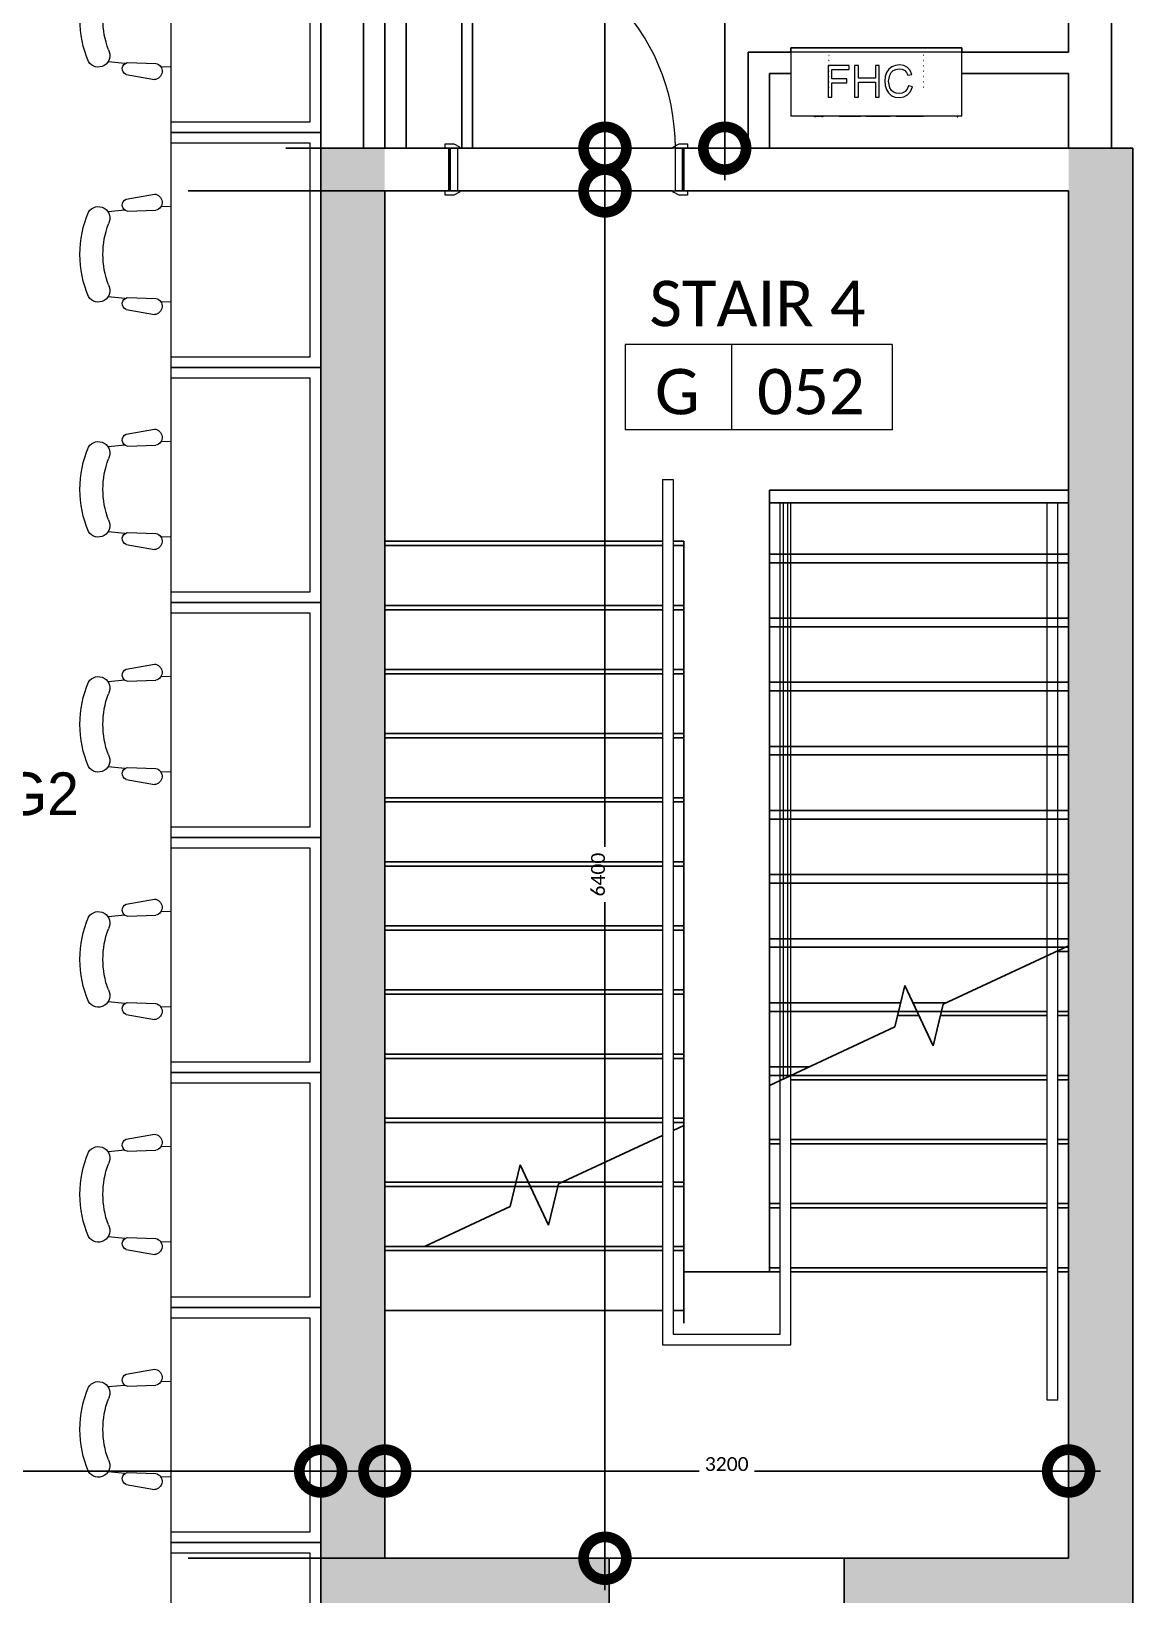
# Model space of a CAD drawing. Header units: metres. Extents: x 22.6 to 101.3, y 9.4 to 67.4.
# Drawn here: x 86.24 to 91.39, y 40.58 to 47.89 of the extents above; entities that cross this region are included whole.
import ezdxf

# ---------------------------------------------------------------- set-up
doc = ezdxf.new("R2010")
doc.units = ezdxf.units.M
doc.linetypes.add('ECG_Line-Ptrn-Sold', pattern=[9144.001, 9144, -0.001])
doc.layers.add('00', color=252, linetype='Continuous')
doc.layers.add('HVAC', color=1, linetype='Continuous')
for name, color, linetype, lineweight in [('03-A-XR-GF$0$A-FURN', 55, 'Continuous', 5), ('A-DIM', 7, 'Continuous', 5), ('A-DOOR', 5, 'Continuous', 5), ('A-FLOR-HRAL', 1, 'Continuous', 9), ('A-STAIR', 1, 'ECG_Line-Ptrn-Sold', 13), ('A-TEXT', 7, 'ECG_Line-Ptrn-Sold', 13), ('M-EQPT', 1, 'Continuous', 9)]:
    doc.layers.add(name, color=color, linetype=linetype, lineweight=lineweight)
doc.styles.add('Calibri', font='calibri.ttf', dxfattribs={"height": 0.212639})
doc.dimstyles.new('ECG_Dimn-Detl-100', dxfattribs={"dimscale": 0.3048, "dimtxt": 0.25, "dimasz": 1.312336, "dimexe": 0.492126, "dimexo": 0.0625, "dimgap": 0, "dimtad": 1, "dimdec": 0, "dimlfac": 1000, "dimzin": 0, "dimdsep": 46, "dimtxsty": 'Calibri', "dimblk1": 'DOTSMALL', "dimblk2": 'DOTSMALL', "dimsah": 1, "dimcen": 0.09, "dimdle": 0.492126, "dimazin": 0, "dimtfac": 1, "dimtdec": 4, "dimtix": 1, "dimtmove": 0, "dimatfit": 3, "dimfxl": 0.492126, "dimfxlon": 1, "dimtvp": 1, "dimtolj": 1, "dimtzin": 0, "dimarcsym": 2})
doc.dimstyles.new('ECG_Dimn-Detl-100_1', dxfattribs={"dimscale": 0.3048, "dimtxt": 0.25, "dimasz": 1.312336, "dimexe": 0.492126, "dimexo": 0.0625, "dimgap": 0, "dimtad": 1, "dimdec": 0, "dimlfac": 1000, "dimzin": 0, "dimdsep": 46, "dimtxsty": 'Calibri', "dimblk1": 'DOTSMALL', "dimblk2": 'DOTSMALL', "dimsah": 1, "dimcen": 0.09, "dimdle": 0.492126, "dimazin": 0, "dimtfac": 1, "dimtdec": 4, "dimtix": 1, "dimtmove": 2, "dimatfit": 3, "dimfxl": 0.492126, "dimfxlon": 1, "dimtvp": 1, "dimtolj": 1, "dimtzin": 0, "dimarcsym": 2})

# ---------------------------------------------------------------- blocks, each defined once
blk = doc.blocks.new('ECG_ Door-Single Leaf-Gnrc - 1100x2200 mm-2522173-GROUND FLOOR PLAN')
at = {"layer": 'A-DOOR'}
for p, q in [((-0.567, 0.12), (-0.527, 0.12)), ((-0.567, 0.1), (-0.567, 0.12)), ((-0.497, 0.1), (-0.55, 0.1)), ((-0.542, 0.1), (-0.51, 0.1)), ((-0.542, -0.1), (-0.542, 0.1)), ((-0.527, 0.12), (-0.501, 0.106)), ((-0.51, 0.1), (-0.51, -0.1)), ((0.55, 0.1), (0.497, 0.1)), ((0.501, 0.106), (0.527, 0.12)), ((0.51, 0.1), (0.542, 0.1)), ((0.51, -0.1), (0.51, 0.1)), ((0.527, 0.12), (0.567, 0.12)), ((0.542, 0.1), (0.542, -0.1)), ((0.567, 0.12), (0.567, 0.1)), ((-0.567, -0.12), (-0.567, -0.1)), ((-0.527, -0.12), (-0.567, -0.12)), ((-0.55, -0.1), (-0.497, -0.1)), ((-0.51, -0.1), (-0.542, -0.1)), ((-0.501, -0.106), (-0.527, -0.12)), ((0.44, -0.1), (0.49, -0.1)), ((0.44, -1.1), (0.44, -0.1)), ((0.44, -0.1), (0.44, -1.1)), ((0.49, -0.1), (0.44, -0.1)), ((0.49, -0.1), (0.49, -1.1)), ((0.49, -1.1), (0.49, -0.1)), ((0.497, -0.1), (0.55, -0.1)), ((0.527, -0.12), (0.501, -0.106)), ((0.542, -0.1), (0.51, -0.1)), ((0.567, -0.12), (0.527, -0.12)), ((0.567, -0.1), (0.567, -0.12)), ((0.49, -1.1), (0.44, -1.1)), ((0.44, -1.1), (0.49, -1.1))]:
    blk.add_line(p, q, dxfattribs=at)
for centre, radius, start, end in [((-0.505, 0.099), 0.00806, 7.12502, 60.25512), ((0.505, 0.099), 0.00806, 119.74488, 172.87498), ((0.49, -0.1), 1, 180, 270), ((-0.505, -0.099), 0.00806, 299.74488, 352.87498), ((0.505, -0.099), 0.00806, 187.12502, 240.25512)]:
    blk.add_arc(centre, radius, start, end, dxfattribs=at)
blk = doc.blocks.new('ECG_Hose Reel Cabinet-New - ECG_Hose Reel Cabinet-New-2518880-GROUND FLOOR PLAN')
at = {"layer": 'M-EQPT'}
for p, q in [((-0.31, 0.02), (0.49, 0.02)), ((-0.31, 0), (-0.31, 0.02)), ((-0.31, 0.02), (-0.31, -0.3)), ((0.49, 0.02), (-0.31, 0.02)), ((0.49, 0), (-0.31, 0)), ((0.49, 0.02), (0.49, 0)), ((0.49, -0.3), (0.49, 0.02)), ((-0.0367, -0.0627), (-0.1359, -0.0627)), ((-0.1359, -0.0627), (-0.1359, -0.2104)), ((-0.1325, -0.0395), (-0.133, -0.0395)), ((-0.1325, -0.0645), (-0.133, -0.0645)), ((-0.1328, -0.0146), (-0.1323, -0.0146)), ((-0.1328, -0.0396), (-0.1323, -0.0396)), ((-0.1328, -0.0646), (-0.1323, -0.0646)), ((-0.1318, -0.0145), (-0.1313, -0.0145)), ((-0.1318, -0.0395), (-0.1313, -0.0395)), ((-0.1318, -0.0395), (-0.1313, -0.0395)), ((-0.1318, -0.0645), (-0.1313, -0.0645)), ((-0.1318, -0.0645), (-0.1313, -0.0645)), ((-0.0367, -0.0812), (-0.0367, -0.0627)), ((0.0071, -0.0627), (-0.0113, -0.0627)), ((-0.0113, -0.0627), (-0.0113, -0.2104)), ((0.0071, -0.1227), (0.0071, -0.0627)), ((0.1041, -0.0627), (0.0856, -0.0627)), ((0.0856, -0.0627), (0.0856, -0.1227)), ((0.1041, -0.2104), (0.1041, -0.0627)), ((0.1631, -0.0693), (0.1488, -0.0803)), ((0.18, -0.0627), (0.1631, -0.0693)), ((0.1985, -0.0604), (0.18, -0.0627)), ((0.2188, -0.0633), (0.1985, -0.0604)), ((0.2355, -0.0719), (0.2188, -0.0633)), ((0.2482, -0.0858), (0.2355, -0.0719)), ((0.3118, -0.0145), (0.3113, -0.0145)), ((0.3118, -0.0395), (0.3113, -0.0395)), ((0.3118, -0.0395), (0.3113, -0.0395)), ((0.3118, -0.0645), (0.3113, -0.0645)), ((0.3118, -0.0645), (0.3113, -0.0645)), ((0.3128, -0.0395), (0.3123, -0.0395)), ((0.3128, -0.0645), (0.3123, -0.0645)), ((0.3125, -0.0146), (0.313, -0.0146)), ((0.3125, -0.0396), (0.313, -0.0396)), ((0.3125, -0.0646), (0.313, -0.0646)), ((-0.1325, -0.0895), (-0.133, -0.0895)), ((-0.1325, -0.1145), (-0.133, -0.1145)), ((-0.1325, -0.1395), (-0.133, -0.1395)), ((-0.1328, -0.0896), (-0.1323, -0.0896)), ((-0.1328, -0.1146), (-0.1323, -0.1146)), ((-0.1328, -0.1396), (-0.1323, -0.1396)), ((-0.1318, -0.0895), (-0.1313, -0.0895)), ((-0.1318, -0.0895), (-0.1313, -0.0895)), ((-0.1318, -0.1145), (-0.1313, -0.1145)), ((-0.1318, -0.1145), (-0.1313, -0.1145)), ((-0.1318, -0.1395), (-0.1313, -0.1395)), ((-0.1318, -0.1395), (-0.1313, -0.1395)), ((-0.1175, -0.1251), (-0.1175, -0.0812)), ((-0.1175, -0.0812), (-0.0367, -0.0812)), ((-0.0482, -0.1251), (-0.1175, -0.1251)), ((-0.1175, -0.2104), (-0.1175, -0.1435)), ((-0.1175, -0.1435), (-0.0482, -0.1435)), ((-0.0482, -0.1435), (-0.0482, -0.1251)), ((0.0856, -0.1227), (0.0071, -0.1227)), ((0.0071, -0.2104), (0.0071, -0.1412)), ((0.0071, -0.1412), (0.0856, -0.1412)), ((0.0856, -0.1412), (0.0856, -0.2104)), ((0.1316, -0.1139), (0.1295, -0.1355)), ((0.1295, -0.1355), (0.1314, -0.1559)), ((0.1382, -0.0953), (0.1316, -0.1139)), ((0.1488, -0.0803), (0.1382, -0.0953)), ((0.1479, -0.1354), (0.1526, -0.108)), ((0.1535, -0.1672), (0.1479, -0.1354)), ((0.1526, -0.108), (0.1591, -0.096)), ((0.1591, -0.096), (0.1689, -0.0868)), ((0.1689, -0.0868), (0.182, -0.0809)), ((0.182, -0.0809), (0.1978, -0.0789)), ((0.1978, -0.0789), (0.2116, -0.0807)), ((0.2116, -0.0807), (0.2228, -0.086)), ((0.2228, -0.086), (0.2315, -0.0953)), ((0.2315, -0.0953), (0.2379, -0.1087)), ((0.2379, -0.1087), (0.2564, -0.1043)), ((0.2564, -0.1043), (0.2482, -0.0858)), ((0.3118, -0.0895), (0.3113, -0.0895)), ((0.3118, -0.0895), (0.3113, -0.0895)), ((0.3118, -0.1145), (0.3113, -0.1145)), ((0.3118, -0.1145), (0.3113, -0.1145)), ((0.3118, -0.1395), (0.3113, -0.1395)), ((0.3118, -0.1395), (0.3113, -0.1395)), ((0.3128, -0.0895), (0.3123, -0.0895)), ((0.3128, -0.1145), (0.3123, -0.1145)), ((0.3128, -0.1395), (0.3123, -0.1395)), ((0.3125, -0.0896), (0.313, -0.0896)), ((0.3125, -0.1146), (0.313, -0.1146)), ((0.3125, -0.1396), (0.313, -0.1396)), ((-0.1359, -0.2104), (-0.1175, -0.2104)), ((-0.1325, -0.1645), (-0.133, -0.1645)), ((-0.1318, -0.1645), (-0.1313, -0.1645)), ((-0.0113, -0.2104), (0.0071, -0.2104)), ((0.0856, -0.2104), (0.1041, -0.2104)), ((0.1314, -0.1559), (0.1372, -0.175)), ((0.1372, -0.175), (0.1467, -0.1912)), ((0.1467, -0.1912), (0.1597, -0.203)), ((0.1606, -0.1791), (0.1535, -0.1672)), ((0.1597, -0.203), (0.1767, -0.2103)), ((0.1708, -0.1876), (0.1606, -0.1791)), ((0.1831, -0.1926), (0.1708, -0.1876)), ((0.1767, -0.2103), (0.1981, -0.2127)), ((0.1963, -0.1943), (0.1831, -0.1926)), ((0.2117, -0.192), (0.1963, -0.1943)), ((0.1981, -0.2127), (0.2192, -0.2095)), ((0.2246, -0.1851), (0.2117, -0.192)), ((0.2192, -0.2095), (0.2368, -0.1999)), ((0.2343, -0.1737), (0.2246, -0.1851)), ((0.2402, -0.1579), (0.2343, -0.1737)), ((0.2368, -0.1999), (0.2502, -0.1842)), ((0.2587, -0.1627), (0.2402, -0.1579)), ((0.2502, -0.1842), (0.2587, -0.1627)), ((0.3118, -0.1645), (0.3113, -0.1645)), ((0.3128, -0.1645), (0.3123, -0.1645)), ((0.49, -0.3), (-0.31, -0.3)), ((-0.2016, -0.3), (-0.2016, -0.302)), ((-0.198, -0.302), (-0.2016, -0.302)), ((-0.1902, -0.302), (-0.198, -0.302)), ((-0.198, -0.302), (-0.1925, -0.302)), ((-0.1916, -0.302), (-0.1916, -0.3)), ((-0.1902, -0.302), (-0.1916, -0.302)), ((-0.1679, -0.302), (-0.1902, -0.302)), ((-0.1666, -0.302), (-0.1679, -0.302)), ((-0.1601, -0.302), (-0.1679, -0.302)), ((-0.1666, -0.3), (-0.1666, -0.302)), ((-0.1656, -0.302), (-0.1601, -0.302)), ((-0.1566, -0.302), (-0.1601, -0.302)), ((-0.1566, -0.302), (-0.1566, -0.3)), ((-0.0838, -0.3), (-0.0838, -0.302)), ((0.0154, -0.302), (-0.0838, -0.302)), ((0.0154, -0.3), (0.0154, -0.302)), ((0.0408, -0.3), (0.0408, -0.302)), ((0.0592, -0.302), (0.0408, -0.302)), ((0.0592, -0.3), (0.0592, -0.302)), ((0.1377, -0.302), (0.0592, -0.302)), ((0.1377, -0.3), (0.1377, -0.302)), ((0.1562, -0.302), (0.1377, -0.302)), ((0.1562, -0.3), (0.1562, -0.302)), ((0.1815, -0.3), (0.1815, -0.302)), ((0.1837, -0.302), (0.1815, -0.302)), ((0.1835, -0.3), (0.1835, -0.302)), ((0.1837, -0.3), (0.1837, -0.302)), ((0.1903, -0.302), (0.1837, -0.302)), ((0.1903, -0.3), (0.1903, -0.302)), ((0.2009, -0.302), (0.1903, -0.302)), ((0.2009, -0.3), (0.2009, -0.302)), ((0.2151, -0.302), (0.2009, -0.302)), ((0.2151, -0.3), (0.2151, -0.302)), ((0.2321, -0.302), (0.2151, -0.302)), ((0.2321, -0.3), (0.2321, -0.302)), ((0.2506, -0.302), (0.2321, -0.302)), ((0.2506, -0.3), (0.2506, -0.302)), ((0.2709, -0.302), (0.2506, -0.302)), ((0.2709, -0.3), (0.2709, -0.302)), ((0.2876, -0.302), (0.2709, -0.302)), ((0.2876, -0.3), (0.2876, -0.302)), ((0.3003, -0.302), (0.2876, -0.302)), ((0.3003, -0.3), (0.3003, -0.302)), ((0.3085, -0.302), (0.3003, -0.302)), ((0.3085, -0.3), (0.3085, -0.302)), ((0.3108, -0.302), (0.3085, -0.302)), ((0.3108, -0.3), (0.3108, -0.302))]:
    blk.add_line(p, q, dxfattribs=at)
at = {"layer": 'M-EQPT', "flags": 128}
for points in [[(-0.1316, -0.0145), (-0.1319, -0.0145), (-0.132, -0.0145)], [(-0.1316, -0.0395), (-0.1319, -0.0395), (-0.132, -0.0395)], [(-0.1316, -0.0395), (-0.1319, -0.0395), (-0.132, -0.0395)], [(-0.1316, -0.0645), (-0.1319, -0.0645), (-0.132, -0.0645)], [(-0.1316, -0.0645), (-0.1319, -0.0645), (-0.132, -0.0645)], [(0.3116, -0.0145), (0.3119, -0.0145), (0.312, -0.0145)], [(0.3116, -0.0395), (0.3119, -0.0395), (0.312, -0.0395)], [(0.3116, -0.0395), (0.3119, -0.0395), (0.312, -0.0395)], [(0.3116, -0.0645), (0.3119, -0.0645), (0.312, -0.0645)], [(0.3116, -0.0645), (0.3119, -0.0645), (0.312, -0.0645)], [(-0.1316, -0.0895), (-0.1319, -0.0895), (-0.132, -0.0895)], [(-0.1316, -0.0895), (-0.1319, -0.0895), (-0.132, -0.0895)], [(-0.1316, -0.1145), (-0.1319, -0.1145), (-0.132, -0.1145)], [(-0.1316, -0.1145), (-0.1319, -0.1145), (-0.132, -0.1145)], [(-0.1316, -0.1395), (-0.1319, -0.1395), (-0.132, -0.1395)], [(-0.1316, -0.1395), (-0.1319, -0.1395), (-0.132, -0.1395)], [(0.3116, -0.0895), (0.3119, -0.0895), (0.312, -0.0895)], [(0.3116, -0.0895), (0.3119, -0.0895), (0.312, -0.0895)], [(0.3116, -0.1145), (0.3119, -0.1145), (0.312, -0.1145)], [(0.3116, -0.1145), (0.3119, -0.1145), (0.312, -0.1145)], [(0.3116, -0.1395), (0.3119, -0.1395), (0.312, -0.1395)], [(0.3116, -0.1395), (0.3119, -0.1395), (0.312, -0.1395)], [(0.312, -0.142), (0.312, -0.142), (0.312, -0.142)], [(-0.1316, -0.1645), (-0.1319, -0.1645), (-0.132, -0.1645)], [(0.3116, -0.1645), (0.3119, -0.1645), (0.312, -0.1645)]]:
    blk.add_lwpolyline(points, dxfattribs=at)
at = {"layer": 'M-EQPT'}
for start, end in [(180, 0), (225, 315)]:
    blk.add_arc((0.47, -0.3), 0.0025, start, end, dxfattribs=at)
blk = doc.blocks.new('Railing - Railing-3136357-GROUND FLOOR PLAN')
at = {"layer": 'A-FLOR-HRAL'}
for p, q in [((89.1935, 45.7973), (89.2435, 45.7973)), ((89.1935, 45.7973), (89.1935, 42.1394)), ((89.2435, 45.7973), (89.2435, 42.1394)), ((89.7943, 43.0077), (89.7443, 42.9844)), ((89.7943, 43.0077), (89.7443, 42.9844)), ((89.7943, 43.0077), (89.7443, 42.9844)), ((89.7943, 43.0077), (89.7443, 42.9844)), ((89.7943, 43.0077), (89.7443, 42.9844)), ((89.7943, 43.0077), (89.7443, 42.9844)), ((89.7443, 42.1223), (89.7443, 42.9844)), ((89.7943, 42.1223), (89.7943, 43.0077)), ((89.1935, 42.1394), (89.1935, 41.7469)), ((89.2435, 42.1394), (89.2435, 41.7969)), ((89.7443, 41.8473), (89.7443, 42.1223)), ((89.7943, 41.8473), (89.7943, 42.1223)), ((89.2435, 41.7969), (89.7443, 41.7969)), ((89.7443, 41.7969), (89.7443, 41.8473)), ((89.7943, 41.7469), (89.7943, 41.8473)), ((89.1935, 41.7469), (89.7943, 41.7469))]:
    blk.add_line(p, q, dxfattribs=at)
at = {"layer": 'A-STAIR'}
for p, q in [((89.7443, 45.6873), (89.7943, 45.6873)), ((89.7443, 45.3873), (89.7443, 45.6873)), ((89.7593, 45.6873), (89.7793, 45.6873)), ((89.7593, 45.3873), (89.7593, 45.6873)), ((89.7593, 45.6873), (89.7793, 45.6873)), ((89.7593, 45.3873), (89.7593, 45.6873)), ((89.7593, 45.6873), (89.7793, 45.6873)), ((89.7593, 45.3873), (89.7593, 45.6873)), ((89.7593, 45.6873), (89.7793, 45.6873)), ((89.7593, 45.3873), (89.7593, 45.6873)), ((89.7593, 45.6873), (89.7793, 45.6873)), ((89.7593, 45.3873), (89.7593, 45.6873)), ((89.7793, 45.3873), (89.7793, 45.6873)), ((89.7793, 45.3873), (89.7793, 45.6873)), ((89.7793, 45.3873), (89.7793, 45.6873)), ((89.7793, 45.3873), (89.7793, 45.6873)), ((89.7793, 45.3873), (89.7793, 45.6873)), ((89.7943, 45.3873), (89.7943, 45.6873)), ((89.7443, 42.9844), (89.7443, 45.3873)), ((89.7593, 42.9914), (89.7593, 45.3873)), ((89.7593, 42.9914), (89.7593, 45.3873)), ((89.7593, 42.9914), (89.7593, 45.3873)), ((89.7593, 42.9914), (89.7593, 45.3873)), ((89.7593, 42.9914), (89.7593, 45.3873)), ((89.7793, 43.0007), (89.7793, 45.3873)), ((89.7793, 43.0007), (89.7793, 45.3873)), ((89.7793, 43.0007), (89.7793, 45.3873)), ((89.7793, 43.0007), (89.7793, 45.3873)), ((89.7793, 43.0007), (89.7793, 45.3873)), ((89.7943, 43.0077), (89.7943, 45.3873))]:
    blk.add_line(p, q, dxfattribs=at)
blk = doc.blocks.new('Railing - Railing-3136380-GROUND FLOOR PLAN')
at = {"layer": 'A-FLOR-HRAL'}
for p, q in [((91.0435, 43.5902), (90.9935, 43.5669)), ((90.9935, 41.7873), (90.9935, 43.5669)), ((91.0435, 41.7873), (91.0435, 43.5902)), ((90.9935, 41.4873), (90.9935, 41.7873)), ((91.0435, 41.4873), (91.0435, 41.7873)), ((91.0435, 41.4873), (90.9935, 41.4873))]:
    blk.add_line(p, q, dxfattribs=at)
at = {"layer": 'A-STAIR'}
for p, q in [((90.9935, 45.6873), (91.0435, 45.6873)), ((90.9935, 45.3873), (90.9935, 45.6873)), ((91.0435, 45.3873), (91.0435, 45.6873)), ((90.9935, 43.5669), (90.9935, 45.3873)), ((91.0435, 43.5902), (91.0435, 45.3873))]:
    blk.add_line(p, q, dxfattribs=at)
blk = doc.blocks.new('B806-B02 - CALL CENTER - FURN GROUND FLOOR_dwg_03-A-XR-GF$0$chair-3478258-GROUND FLOOR PLAN')
at = {"layer": '03-A-XR-GF$0$A-FURN'}
for p, q in [((22.1929, -2.5592), (22.0606, -2.535)), ((21.9824, -2.5936), (22.0274, -2.5947)), ((22.1881, -2.6145), (22.0537, -2.6106)), ((22.1987, -2.611), (22.2776, -2.6185)), ((21.9824, -3.0405), (22.0274, -3.0395)), ((22.1881, -3.0196), (22.0537, -3.0235)), ((22.1987, -3.0232), (22.2776, -3.0157)), ((22.1929, -3.075), (22.0606, -3.0991))]:
    blk.add_line(p, q, dxfattribs=at)
for centre, radius, start, end in [((22.063, -2.5734), 0.0384, 93.51322, 255.99319), ((22.1819, -2.5861), 0.0291, 282.28269, 67.77652), ((22.3232, -2.6478), 0.0542, 31.26503, 209.68252), ((21.8984, -2.8171), 0.5108, 337.26107, 22.73893), ((21.8906, -2.8171), 0.411, 339.71341, 20.28659), ((22.3232, -2.9864), 0.0542, 150.31748, 328.73497), ((22.063, -3.0608), 0.0384, 104.00681, 266.48678), ((22.1819, -3.0481), 0.0291, 292.22348, 77.71731)]:
    blk.add_arc(centre, radius, start, end, dxfattribs=at)
blk = doc.blocks.new('B806-B02 - CALL CENTER - FURN GROUND FLOOR_dwg_03-A-XR-GF$0$UNIT130-V132-GROUND FLOOR PLAN')
at = {"layer": '03-A-XR-GF$0$A-FURN'}
for p, q in [((-0.725, -1.05), (-0.725, -0.25)), ((-0.025, -1.2), (-0.725, -1.2))]:
    blk.add_line(p, q, dxfattribs=at)
at = {"layer": '03-A-XR-GF$0$A-FURN', "flags": 128}
for points in [[(-0.725, -1.2), (-0.725, -0.1), (-0.025, -0.1)], [(-0.725, -1.15), (-0.075, -1.15), (-0.075, -0.15), (-0.725, -0.15)]]:
    blk.add_lwpolyline(points, dxfattribs=at)
at = {"extrusion": (0, 0, -1), "zscale": -1}
blk.add_blockref('B806-B02 - CALL CENTER - FURN GROUND FLOOR_dwg_03-A-XR-GF$0$chair-3478258-GROUND FLOOR PLAN', (-21.2574, 2.1469), dxfattribs=at)
blk = doc.blocks.new('B806-B02 - CALL CENTER - FURN GROUND FLOOR_dwg_03-A-XR-GF$0$UNIT130-V133-GROUND FLOOR PLAN')
at = {"layer": '03-A-XR-GF$0$A-FURN'}
for p, q in [((-0.725, -1.05), (-0.725, -0.25)), ((-0.025, -1.2), (-0.725, -1.2))]:
    blk.add_line(p, q, dxfattribs=at)
at = {"layer": '03-A-XR-GF$0$A-FURN', "flags": 128}
for points in [[(-0.725, -1.2), (-0.725, -0.1), (-0.025, -0.1)], [(-0.725, -1.15), (-0.075, -1.15), (-0.075, -0.15), (-0.725, -0.15)]]:
    blk.add_lwpolyline(points, dxfattribs=at)
at = {"extrusion": (0, 0, -1), "zscale": -1}
blk.add_blockref('B806-B02 - CALL CENTER - FURN GROUND FLOOR_dwg_03-A-XR-GF$0$chair-3478258-GROUND FLOOR PLAN', (-21.2574, 2.1469), dxfattribs=at)
blk = doc.blocks.new('B806-B02 - CALL CENTER - FURN GROUND FLOOR_dwg_03-A-XR-GF$0$UNIT130-V134-GROUND FLOOR PLAN')
at = {"layer": '03-A-XR-GF$0$A-FURN'}
for p, q in [((-0.725, -1.05), (-0.725, -0.25)), ((-0.025, -1.2), (-0.725, -1.2))]:
    blk.add_line(p, q, dxfattribs=at)
at = {"layer": '03-A-XR-GF$0$A-FURN', "flags": 128}
for points in [[(-0.725, -1.2), (-0.725, -0.1), (-0.025, -0.1)], [(-0.725, -1.15), (-0.075, -1.15), (-0.075, -0.15), (-0.725, -0.15)]]:
    blk.add_lwpolyline(points, dxfattribs=at)
at = {"extrusion": (0, 0, -1), "zscale": -1}
blk.add_blockref('B806-B02 - CALL CENTER - FURN GROUND FLOOR_dwg_03-A-XR-GF$0$chair-3478258-GROUND FLOOR PLAN', (-21.2574, 2.1469), dxfattribs=at)
blk = doc.blocks.new('B806-B02 - CALL CENTER - FURN GROUND FLOOR_dwg_03-A-XR-GF$0$UNIT130-V135-GROUND FLOOR PLAN')
at = {"layer": '03-A-XR-GF$0$A-FURN'}
for p, q in [((-0.725, -1.05), (-0.725, -0.25)), ((-0.025, -1.2), (-0.725, -1.2))]:
    blk.add_line(p, q, dxfattribs=at)
at = {"layer": '03-A-XR-GF$0$A-FURN', "flags": 128}
for points in [[(-0.725, -1.2), (-0.725, -0.1), (-0.025, -0.1)], [(-0.725, -1.15), (-0.075, -1.15), (-0.075, -0.15), (-0.725, -0.15)]]:
    blk.add_lwpolyline(points, dxfattribs=at)
at = {"extrusion": (0, 0, -1), "zscale": -1}
blk.add_blockref('B806-B02 - CALL CENTER - FURN GROUND FLOOR_dwg_03-A-XR-GF$0$chair-3478258-GROUND FLOOR PLAN', (-21.2574, 2.1469), dxfattribs=at)
blk = doc.blocks.new('B806-B02 - CALL CENTER - FURN GROUND FLOOR_dwg_03-A-XR-GF$0$UNIT130-V136-GROUND FLOOR PLAN')
at = {"layer": '03-A-XR-GF$0$A-FURN'}
for p, q in [((-0.725, -1.05), (-0.725, -0.25)), ((-0.025, -1.2), (-0.725, -1.2))]:
    blk.add_line(p, q, dxfattribs=at)
at = {"layer": '03-A-XR-GF$0$A-FURN', "flags": 128}
for points in [[(-0.725, -1.2), (-0.725, -0.1), (-0.025, -0.1)], [(-0.725, -1.15), (-0.075, -1.15), (-0.075, -0.15), (-0.725, -0.15)]]:
    blk.add_lwpolyline(points, dxfattribs=at)
at = {"extrusion": (0, 0, -1), "zscale": -1}
blk.add_blockref('B806-B02 - CALL CENTER - FURN GROUND FLOOR_dwg_03-A-XR-GF$0$chair-3478258-GROUND FLOOR PLAN', (-21.2574, 2.1469), dxfattribs=at)
blk = doc.blocks.new('B806-B02 - CALL CENTER - FURN GROUND FLOOR_dwg_03-A-XR-GF$0$UNIT130-V137-GROUND FLOOR PLAN')
at = {"layer": '03-A-XR-GF$0$A-FURN'}
for p, q in [((-0.725, -1.05), (-0.725, -0.25)), ((-0.025, -1.2), (-0.725, -1.2))]:
    blk.add_line(p, q, dxfattribs=at)
at = {"layer": '03-A-XR-GF$0$A-FURN', "flags": 128}
for points in [[(-0.725, -1.2), (-0.725, -0.1), (-0.025, -0.1)], [(-0.725, -1.15), (-0.075, -1.15), (-0.075, -0.15), (-0.725, -0.15)]]:
    blk.add_lwpolyline(points, dxfattribs=at)
at = {"extrusion": (0, 0, -1), "zscale": -1}
blk.add_blockref('B806-B02 - CALL CENTER - FURN GROUND FLOOR_dwg_03-A-XR-GF$0$chair-3478258-GROUND FLOOR PLAN', (-21.2574, 2.1469), dxfattribs=at)
blk = doc.blocks.new('B806-B02 - CALL CENTER - FURN GROUND FLOOR_dwg_03-A-XR-GF$0$UNIT130-V138-GROUND FLOOR PLAN')
at = {"layer": '03-A-XR-GF$0$A-FURN'}
for p, q in [((-0.725, -1.05), (-0.725, -0.25)), ((-0.025, -1.2), (-0.725, -1.2))]:
    blk.add_line(p, q, dxfattribs=at)
at = {"layer": '03-A-XR-GF$0$A-FURN', "flags": 128}
for points in [[(-0.725, -1.2), (-0.725, -0.1), (-0.025, -0.1)], [(-0.725, -1.15), (-0.075, -1.15), (-0.075, -0.15), (-0.725, -0.15)]]:
    blk.add_lwpolyline(points, dxfattribs=at)
at = {"extrusion": (0, 0, -1), "zscale": -1}
blk.add_blockref('B806-B02 - CALL CENTER - FURN GROUND FLOOR_dwg_03-A-XR-GF$0$chair-3478258-GROUND FLOOR PLAN', (-21.2574, 2.1469), dxfattribs=at)
blk = doc.blocks.new('B806-B02 - CALL CENTER - FURN GROUND FLOOR_dwg_03-A-XR-GF$0$UNIT130-V142-GROUND FLOOR PLAN')
at = {"layer": '03-A-XR-GF$0$A-FURN'}
for p, q in [((-0.725, -1.05), (-0.725, -0.25)), ((-0.025, -1.2), (-0.725, -1.2))]:
    blk.add_line(p, q, dxfattribs=at)
at = {"layer": '03-A-XR-GF$0$A-FURN', "flags": 128}
for points in [[(-0.725, -1.2), (-0.725, -0.1), (-0.025, -0.1)], [(-0.725, -1.15), (-0.075, -1.15), (-0.075, -0.15), (-0.725, -0.15)]]:
    blk.add_lwpolyline(points, dxfattribs=at)
at = {"extrusion": (0, 0, -1), "zscale": -1}
blk.add_blockref('B806-B02 - CALL CENTER - FURN GROUND FLOOR_dwg_03-A-XR-GF$0$chair-3478258-GROUND FLOOR PLAN', (-21.2574, 2.1469), dxfattribs=at)
blk = doc.blocks.new('B806-B02 - CALL CENTER - FURN GROUND FLOOR_dwg-3278331-GROUND FLOOR PLAN')
at = {"rotation": 359.9999845375016}
for name, p in [('B806-B02 - CALL CENTER - FURN GROUND FLOOR_dwg_03-A-XR-GF$0$UNIT130-V132-GROUND FLOOR PLAN', (87.619, 48.6208)), ('B806-B02 - CALL CENTER - FURN GROUND FLOOR_dwg_03-A-XR-GF$0$UNIT130-V142-GROUND FLOOR PLAN', (87.619, 47.5208)), ('B806-B02 - CALL CENTER - FURN GROUND FLOOR_dwg_03-A-XR-GF$0$UNIT130-V133-GROUND FLOOR PLAN', (87.619, 46.4208)), ('B806-B02 - CALL CENTER - FURN GROUND FLOOR_dwg_03-A-XR-GF$0$UNIT130-V134-GROUND FLOOR PLAN', (87.6189, 45.3208)), ('B806-B02 - CALL CENTER - FURN GROUND FLOOR_dwg_03-A-XR-GF$0$UNIT130-V135-GROUND FLOOR PLAN', (87.6189, 44.2208)), ('B806-B02 - CALL CENTER - FURN GROUND FLOOR_dwg_03-A-XR-GF$0$UNIT130-V136-GROUND FLOOR PLAN', (87.6189, 43.1208)), ('B806-B02 - CALL CENTER - FURN GROUND FLOOR_dwg_03-A-XR-GF$0$UNIT130-V137-GROUND FLOOR PLAN', (87.6189, 42.0208)), ('B806-B02 - CALL CENTER - FURN GROUND FLOOR_dwg_03-A-XR-GF$0$UNIT130-V138-GROUND FLOOR PLAN', (87.6189, 40.9208))]:
    blk.add_blockref(name, p, dxfattribs=at)
blk = doc.blocks.new('ECG_G-Tag-Room - ECG_G-Tag-Room-Engl-1568319-GROUND FLOOR PLAN')
at = {"layer": 'A-TEXT'}
for p, q in [((-0.00625, 0), (-0.00625, -0.004)), ((0.00625, 0), (-0.00625, 0)), ((-0.00125, -0.004), (-0.00125, 0)), ((0.00625, 0), (0.00625, -0.004)), ((0.00625, -0.004), (-0.00625, -0.004))]:
    blk.add_line(p, q, dxfattribs=at)
blk = doc.blocks.new('_DotSmall')
at = {"color": 0, "linetype": 'ByBlock', "const_width": 0.5}
blk.add_lwpolyline([(-0.0625, 0, 1), (0.0625, 0, 1)], format="xyb", close=True, dxfattribs=at)

msp = doc.modelspace()

# ---------------------------------------------------------------- hatches: boundary and pattern name
at = {"layer": '00'}
for points in [[(87.5939, 40.7473), (87.7439, 40.7473), (87.7439, 46.9902), (87.8939, 46.9902), (87.8939, 47.3473), (87.5939, 47.3473), (87.5939, 40.877)], [(91.2439, 40.7473), (91.3939, 40.7473), (91.3939, 47.3473), (91.0939, 47.3473), (91.0939, 46.9902), (91.2439, 46.9902), (91.2439, 40.877)], [(87.7849, 40.7473), (87.8939, 40.7473), (87.8939, 46.9902), (87.7439, 46.9902), (87.7439, 40.7473)], [(91.2439, 40.7473), (91.2439, 46.9902), (91.0939, 46.9902), (91.0939, 40.7473)]]:
    msp.add_hatch(color=252, dxfattribs=at).paths.add_polyline_path(points, flags=0)
h = msp.add_hatch(color=252, dxfattribs=at)
h.paths.add_polyline_path([(91.2939, 40.4473), (91.3939, 40.4473), (91.3939, 40.7473), (91.2439, 40.7473), (91.2439, 40.4473)], flags=0)
h.paths.add_polyline_path([(87.7439, 40.4473), (87.7439, 40.7473), (87.5939, 40.7473), (87.5939, 40.4473)], flags=0)
h = msp.add_hatch(color=252, dxfattribs=at)
h.paths.add_polyline_path([(91.1939, 40.4473), (91.2439, 40.4473), (91.2439, 40.7473), (90.0439, 40.7473), (90.0439, 40.4473), (91.0939, 40.4473)], flags=0)
h.paths.add_polyline_path([(88.8439, 40.4473), (88.9439, 40.4473), (88.9439, 40.7473), (87.7439, 40.7473), (87.7439, 40.4473), (88.5134, 40.4473)], flags=0)

# ---------------------------------------------------------------- linework, layer by layer
at = {"layer": '00', "color": 252}
for p, q in [((87.5939, 38.5473), (87.5939, 53.7473)), ((87.7939, 47.3473), (87.7939, 53.7473)), ((87.8939, 53.7473), (87.8939, 47.3473)), ((87.9939, 47.3473), (87.9939, 52.2473)), ((91.0939, 49.2473), (91.0939, 47.7973)), ((91.2939, 47.3473), (91.2939, 49.0473)), ((89.7939, 47.7973), (89.5939, 47.7973)), ((89.5939, 47.7973), (89.5939, 47.3473)), ((91.0939, 47.7973), (90.5939, 47.7973)), ((89.6939, 47.6973), (89.7939, 47.6973)), ((89.6939, 47.3473), (89.6939, 47.6973)), ((90.5939, 47.6973), (91.0939, 47.6973)), ((91.0939, 47.6973), (91.0939, 47.3473)), ((87.8939, 47.3473), (87.7939, 47.3473)), ((88.1939, 47.3473), (87.9939, 47.3473)), ((88.1939, 47.1473), (88.1939, 47.3473)), ((88.2469, 47.3473), (88.2539, 47.3473)), ((88.2469, 47.3473), (88.2539, 47.3473)), ((88.3039, 47.3473), (89.2409, 47.3473)), ((88.3039, 47.3473), (89.2409, 47.3473)), ((89.5939, 47.3473), (89.2939, 47.3473)), ((89.2939, 47.3473), (89.2939, 47.1473)), ((91.3939, 47.3473), (89.6939, 47.3473)), ((91.0939, 47.3473), (91.2939, 47.3473)), ((91.3939, 47.3473), (91.3939, 40.3473)), ((87.8939, 40.7473), (87.8939, 47.1473)), ((87.8939, 47.1473), (88.1939, 47.1473)), ((89.2409, 47.1473), (88.2469, 47.1473)), ((89.2939, 47.1473), (91.0939, 47.1473)), ((91.0939, 43.6137), (91.0939, 47.1473)), ((89.6939, 45.7473), (91.0939, 45.7473)), ((89.6939, 42.8553), (89.6939, 45.7473)), ((91.0939, 43.6137), (91.0939, 45.7473)), ((89.6939, 45.6873), (91.0939, 45.6873)), ((89.6939, 42.9609), (89.6939, 45.6873)), ((91.0939, 43.6137), (91.0939, 45.6873)), ((89.1935, 45.5073), (87.8939, 45.5073)), ((89.1935, 45.4873), (87.8939, 45.4873)), ((89.2939, 45.5073), (89.2435, 45.5073)), ((89.2939, 45.4873), (89.2435, 45.4873)), ((89.2939, 45.5073), (89.2939, 45.2073)), ((89.6939, 45.4473), (91.0939, 45.4473)), ((89.6939, 45.4073), (91.0939, 45.4073)), ((89.1935, 45.2073), (87.8939, 45.2073)), ((89.1935, 45.1873), (87.8939, 45.1873)), ((89.2939, 45.2073), (89.2435, 45.2073)), ((89.2939, 45.1873), (89.2435, 45.1873)), ((89.2939, 45.2073), (89.2939, 44.9073)), ((89.6939, 45.1473), (91.0939, 45.1473)), ((89.6939, 45.1073), (91.0939, 45.1073)), ((89.1935, 44.9073), (87.8939, 44.9073)), ((89.1935, 44.8873), (87.8939, 44.8873)), ((89.2939, 44.9073), (89.2435, 44.9073)), ((89.2939, 44.8873), (89.2435, 44.8873)), ((89.2939, 44.9073), (89.2939, 44.6073)), ((89.6939, 44.8473), (91.0939, 44.8473)), ((89.6939, 44.8073), (91.0939, 44.8073)), ((89.1935, 44.6073), (87.8939, 44.6073)), ((89.1935, 44.5873), (87.8939, 44.5873)), ((89.2939, 44.6073), (89.2435, 44.6073)), ((89.2939, 44.5873), (89.2435, 44.5873)), ((89.2939, 44.6073), (89.2939, 44.3073)), ((89.6939, 44.5473), (91.0939, 44.5473)), ((89.6939, 44.5073), (91.0939, 44.5073)), ((89.1935, 44.3073), (87.8939, 44.3073)), ((89.1935, 44.2873), (87.8939, 44.2873)), ((89.2939, 44.3073), (89.2435, 44.3073)), ((89.2939, 44.2873), (89.2435, 44.2873)), ((89.2939, 44.3073), (89.2939, 44.0073)), ((89.6939, 44.2473), (91.0939, 44.2473)), ((89.6939, 44.2073), (91.0939, 44.2073)), ((89.1935, 44.0073), (87.8939, 44.0073)), ((89.1935, 43.9873), (87.8939, 43.9873)), ((89.2939, 44.0073), (89.2435, 44.0073)), ((89.2939, 43.9873), (89.2435, 43.9873)), ((89.2939, 44.0073), (89.2939, 43.7073)), ((89.6939, 43.9473), (91.0939, 43.9473)), ((89.6939, 43.9073), (91.0939, 43.9073)), ((89.1935, 43.7073), (87.8939, 43.7073)), ((89.2939, 43.7073), (89.2435, 43.7073)), ((89.2939, 43.7073), (89.2939, 43.4073)), ((89.1935, 43.6873), (87.8939, 43.6873)), ((89.2939, 43.6873), (89.2435, 43.6873)), ((89.6939, 43.6473), (91.0939, 43.6473)), ((89.6939, 43.6073), (91.0802, 43.6073)), ((91.0939, 43.6137), (90.5072, 43.3402)), ((91.0435, 43.5873), (91.0939, 43.5873)), ((91.0802, 43.6073), (91.0939, 43.6073)), ((91.0939, 43.5873), (91.0939, 43.6137)), ((91.0939, 40.7473), (91.0939, 43.5873)), ((91.0939, 43.5753), (91.0939, 43.5873)), ((89.1935, 43.4073), (87.8939, 43.4073)), ((89.2939, 43.4073), (89.2435, 43.4073)), ((89.2939, 43.4073), (89.2939, 43.1073)), ((90.3279, 43.4289), (90.2806, 43.2345)), ((90.46, 43.1457), (90.3279, 43.4289)), ((89.1935, 43.3873), (87.8939, 43.3873)), ((89.2939, 43.3873), (89.2435, 43.3873)), ((89.6939, 43.3473), (90.3081, 43.3473)), ((90.366, 43.3473), (90.5226, 43.3473)), ((90.5072, 43.3402), (90.46, 43.1457)), ((89.6939, 43.3073), (90.2983, 43.3073)), ((90.2935, 43.2873), (90.3939, 43.2873)), ((90.2983, 43.3073), (90.3846, 43.3073)), ((90.3846, 43.3073), (90.4992, 43.3073)), ((90.4944, 43.2873), (90.9935, 43.2873)), ((90.4992, 43.3073), (90.9935, 43.3073)), ((91.0435, 43.3073), (91.0939, 43.3073)), ((91.0435, 43.2873), (91.0939, 43.2873)), ((90.2806, 43.2345), (89.6939, 42.9609)), ((89.1935, 43.1073), (87.8939, 43.1073)), ((89.2939, 43.1073), (89.2435, 43.1073)), ((89.2939, 43.1073), (89.2939, 42.8073)), ((89.1935, 43.0873), (87.8939, 43.0873)), ((89.2939, 43.0873), (89.2435, 43.0873)), ((89.6939, 43.0473), (89.8792, 43.0473)), ((89.6939, 43.0073), (89.7935, 43.0073)), ((89.6939, 42.6873), (89.6939, 42.9609)), ((89.7943, 43.0073), (90.9935, 43.0073)), ((89.7943, 42.9873), (90.9935, 42.9873)), ((91.0435, 43.0073), (91.0939, 43.0073)), ((91.0435, 42.9873), (91.0939, 42.9873)), ((89.1935, 42.8073), (87.8939, 42.8073)), ((89.1935, 42.7873), (87.8939, 42.7873)), ((89.2939, 42.8073), (89.2435, 42.8073)), ((89.2939, 42.7873), (89.2435, 42.7873)), ((89.2435, 42.7502), (89.2939, 42.7737)), ((89.2939, 42.8073), (89.2939, 42.5073)), ((88.7072, 42.5002), (89.1935, 42.7269)), ((89.6939, 42.7073), (89.7443, 42.7073)), ((89.6939, 42.5553), (89.6939, 42.6873)), ((89.6939, 42.3873), (89.6939, 42.6873)), ((89.6939, 42.6873), (89.7443, 42.6873)), ((89.7943, 42.7073), (90.9935, 42.7073)), ((89.7943, 42.6873), (90.9935, 42.6873)), ((91.0435, 42.7073), (91.0939, 42.7073)), ((91.0435, 42.6873), (91.0939, 42.6873)), ((89.2939, 42.6393), (89.2939, 42.5073)), ((88.4806, 42.3945), (88.5279, 42.5889)), ((88.5279, 42.5889), (88.66, 42.3057)), ((89.1935, 42.5073), (87.8939, 42.5073)), ((89.1935, 42.4873), (87.8939, 42.4873)), ((88.66, 42.3057), (88.7072, 42.5002)), ((89.2939, 42.5073), (89.2435, 42.5073)), ((89.2939, 42.4873), (89.2435, 42.4873)), ((89.2939, 42.5073), (89.2939, 42.2073)), ((88.0792, 42.2073), (88.4806, 42.3945)), ((89.6939, 42.4073), (89.7443, 42.4073)), ((89.6939, 42.2553), (89.6939, 42.3873)), ((89.6939, 42.0873), (89.6939, 42.3873)), ((89.6939, 42.3873), (89.7443, 42.3873)), ((89.7943, 42.4073), (90.9935, 42.4073)), ((89.7943, 42.3873), (90.9935, 42.3873)), ((91.0435, 42.4073), (91.0939, 42.4073)), ((91.0435, 42.3873), (91.0939, 42.3873)), ((89.2939, 42.3393), (89.2939, 42.2073)), ((89.1935, 42.2073), (87.8939, 42.2073)), ((89.1935, 42.1873), (87.8939, 42.1873)), ((89.2939, 42.2073), (89.2435, 42.2073)), ((89.2939, 42.1873), (89.2435, 42.1873)), ((89.2939, 42.2073), (89.2939, 41.9073)), ((89.6939, 42.0873), (89.2939, 42.0873)), ((89.6939, 42.1073), (89.7443, 42.1073)), ((89.6939, 42.0873), (89.7443, 42.0873)), ((89.7943, 42.1073), (90.9935, 42.1073)), ((89.7943, 42.0873), (90.9935, 42.0873)), ((91.0435, 42.1073), (91.0939, 42.1073)), ((91.0435, 42.0873), (91.0939, 42.0873)), ((89.2939, 42.0393), (89.2939, 41.8473)), ((89.1935, 41.9073), (87.8939, 41.9073)), ((89.2939, 41.9073), (89.2435, 41.9073)), ((88.9439, 40.7473), (87.8939, 40.7473)), ((88.9439, 40.7473), (90.0439, 40.7473)), ((88.9439, 40.7473), (88.9439, 40.2292)), ((90.0439, 40.7473), (91.0939, 40.7473)), ((90.0439, 40.7473), (90.0439, 40.2292))]:
    msp.add_line(p, q, dxfattribs=at)

# ---------------------------------------------------------------- block references
for name, p in [('B806-B02 - CALL CENTER - FURN GROUND FLOOR_dwg-3278331-GROUND FLOOR PLAN', (0, 0)), ('ECG_Hose Reel Cabinet-New - ECG_Hose Reel Cabinet-New-2518880-GROUND FLOOR PLAN', (90.1039, 47.7973)), ('Railing - Railing-3136357-GROUND FLOOR PLAN', (0, 0)), ('Railing - Railing-3136380-GROUND FLOOR PLAN', (0, 0))]:
    msp.add_blockref(name, p, dxfattribs=at)
at = {"layer": '00', "color": 252, "rotation": 180}
msp.add_blockref('ECG_ Door-Single Leaf-Gnrc - 1100x2200 mm-2522173-GROUND FLOOR PLAN', (88.7439, 47.2473), dxfattribs=at)
at = {"layer": '00', "color": 252, "xscale": 99.99999999999993, "yscale": 99.99999999999993, "zscale": 99.99999999999993}
msp.add_blockref('ECG_G-Tag-Room - ECG_G-Tag-Room-Engl-1568319-GROUND FLOOR PLAN', (89.6431, 46.4291), dxfattribs=at)

# ---------------------------------------------------------------- texts
at = {"layer": '00', "color": 252, "attachment_point": 2, "line_spacing_factor": 1.156427, "style": 'Calibri'}
for s, insert, char_height, width in [('STAIR 4', (89.6382, 46.7268), 0.21264, 1.23), ('\\fCalibri|b0|i0|c178|p34|;G', (89.2627, 46.3142), 0.212639, 0.255), ('052', (89.8882, 46.3142), 0.21264, 0.612)]:
    msp.add_mtext(s, dxfattribs=dict(at, insert=insert, char_height=char_height, width=width))
at = {"layer": 'HVAC', "color": 40, "true_color": 0xf8d731, "insert": (84.1583, 44.4256), "char_height": 0.2, "attachment_point": 1}
msp.add_mtext_dynamic_manual_height_columns('25,27,29/HVAC-G2', width=0.006099, gutter_width=1, heights=[0], dxfattribs=at)

# ---------------------------------------------------------------- dimensions: what is measured, and where the dimension line sits
at = {"layer": 'A-DIM'}
for base, p1, p2, override in [((88.9242, 52.2473), (88.7742, 47.3473), (88.7742, 52.2473), {"dimpost": '<>', "dimfxl": 4.9}), ((89.4846, 47.3473), (89.6346, 49.2473), (89.6346, 47.3473), {"dimpost": '<>', "dimfxl": 1.9}), ((88.9242, 47.1473), (88.7742, 40.7473), (88.7742, 47.1473), {"dimpost": '<>', "dimfxl": 6.4})]:
    msp.add_linear_dim(base=base, p1=p1, p2=p2, angle=90, dimstyle='ECG_Dimn-Detl-100', override=override, dxfattribs=at).render()
msp.add_linear_dim(base=(87.5939, 41.1556), p1=(72.8939, 41.3056), p2=(87.5939, 41.3056), location=(79.7853, 41.3085), dimstyle='ECG_Dimn-Detl-100_1', override={"dimpost": '<>', "dimfxl": 14.7}, dxfattribs=at).render()
msp.add_linear_dim(base=(91.0939, 41.1556), p1=(87.8939, 41.3056), p2=(91.0939, 41.3056), dimstyle='ECG_Dimn-Detl-100', override={"dimpost": '<>', "dimfxl": 3.2}, dxfattribs=at).render()

doc.saveas('drawing.dxf')
